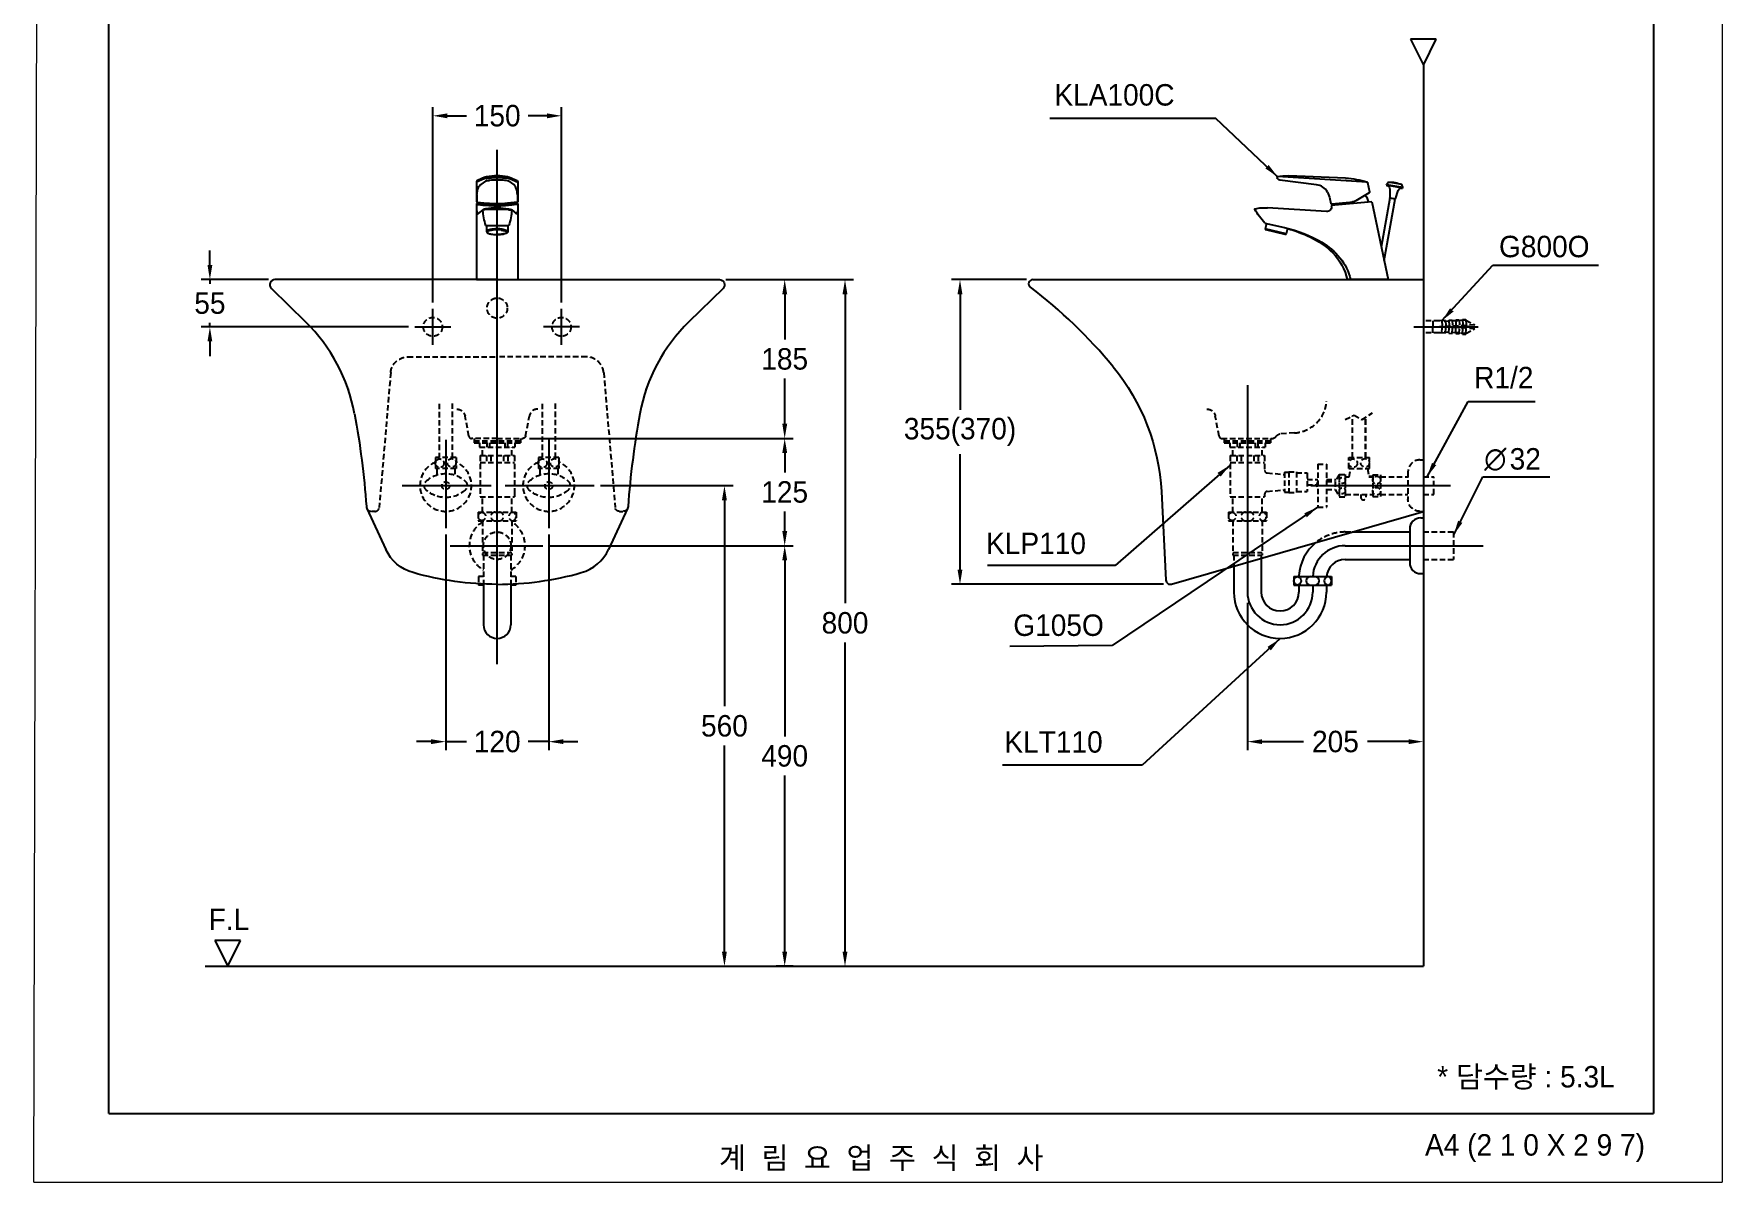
# Model space of a CAD drawing. Header units: millimetres. Extents: x -88 to 1880, y -80 to 2610.
# Drawn here: x -88 to 1880, y -80 to 1258 of the extents above; entities that cross this region are included whole.
import ezdxf
from ezdxf.enums import TextEntityAlignment as Align
from ezdxf.lldxf.tags import DXFTag

# ---------------------------------------------------------------- set-up
doc = ezdxf.new("R2010")
doc.units = ezdxf.units.MM
doc.linetypes.add('DASHED2', pattern=[9.525, 6.35, -3.175])
for name, color, linetype in [('TEXT', 7, 'Continuous'), ('내부선 및 부속', 4, 'Continuous'), ('도각라인', 255, 'Continuous'), ('외형선', 3, 'Continuous'), ('점선', 6, 'DASHED2'), ('중심선', 1, 'DASHED'), ('치수선', 7, 'Continuous')]:
    doc.layers.add(name, color=color, linetype=linetype)
doc.layers.add('인쇄틀', color=2, linetype='Continuous', lineweight=0, plot=False)
doc.styles.add('140911', font='HBATANG.TTF', dxfattribs={"height": 23})
doc.styles.add('____', font='')
doc.styles.add('타이틀', font='H2GTRM.TTF', dxfattribs={"height": 25})
doc.styles.get('____').set_extended_font_data('굴림')
tags = doc.linetypes.add('DASHDOT', pattern=[70, 31, -13, 13, -13]).pattern_tags.tags
tags[10:11] = [DXFTag(74, 4), DXFTag(75, 0), DXFTag(340, '0'), DXFTag(46, 0.0), DXFTag(50, 0.0), DXFTag(44, 0.0), DXFTag(45, 0.0)]
tags[8:9] = [DXFTag(74, 4), DXFTag(75, 0), DXFTag(340, '0'), DXFTag(46, 0.0), DXFTag(50, 0.0), DXFTag(44, 0.0), DXFTag(45, 0.0)]
tags[6:7] = [DXFTag(74, 4), DXFTag(75, 0), DXFTag(340, '0'), DXFTag(46, 0.0), DXFTag(50, 0.0), DXFTag(44, 0.0), DXFTag(45, 0.0)]
tags[4:5] = [DXFTag(74, 4), DXFTag(75, 0), DXFTag(340, '0'), DXFTag(46, 0.0), DXFTag(50, 0.0), DXFTag(44, 0.0), DXFTag(45, 0.0)]
tags = doc.linetypes.add('DASHED', pattern=[25.72, 12.86, -12.86]).pattern_tags.tags
tags[6:7] = [DXFTag(74, 4), DXFTag(75, 0), DXFTag(340, '0'), DXFTag(46, 0.0), DXFTag(50, 0.0), DXFTag(44, 0.0), DXFTag(45, 0.0)]
tags[4:5] = [DXFTag(74, 4), DXFTag(75, 0), DXFTag(340, '0'), DXFTag(46, 0.0), DXFTag(50, 0.0), DXFTag(44, 0.0), DXFTag(45, 0.0)]
doc.dimstyles.new('MSADIM', dxfattribs={"dimtxt": 33, "dimasz": 17, "dimexe": 10, "dimexo": 7.5, "dimgap": 10, "dimtad": 0, "dimtih": 1, "dimtoh": 1, "dimdec": 0, "dimzin": 1, "dimdsep": 46, "dimtxsty": '____', "dimcen": 11.25, "dimadec": 0, "dimazin": 0, "dimtfac": 1, "dimtdec": 0, "dimtix": 1, "dimtmove": 0, "dimatfit": 3, "dimfxl": 0, "dimtolj": 1, "dimtzin": 1, "dimarcsym": 0})

# ---------------------------------------------------------------- blocks, each defined once
blk = doc.blocks.new('*D4')
at = {"layer": '치수선', "color": 0, "linetype": 'Continuous', "lineweight": -2}
for p, q in [((377.5, 945.1), (377.5, 1172.5)), ((394.5, 1162.5), (416.6, 1162.5)), ((510.5, 1162.5), (488.4, 1162.5)), ((527.5, 945.1), (527.5, 1172.5))]:
    blk.add_line(p, q, dxfattribs=at)
at = {"layer": '치수선', "color": 0, "linetype": 'Continuous'}
for points in [[(394.5, 1165.3), (394.5, 1159.6), (377.5, 1162.5)], [(510.5, 1165.3), (510.5, 1159.6), (527.5, 1162.5)]]:
    blk.add_solid(points, dxfattribs=at)
at = {"layer": '치수선', "color": 0, "linetype": 'Continuous', "insert": (452.5, 1162.5), "char_height": 25, "attachment_point": 5, "style": '____'}
blk.add_mtext('\\A1;150', dxfattribs=at)
blk = doc.blocks.new('*D5')
at = {"layer": '치수선', "color": 0, "linetype": 'Continuous', "lineweight": -2}
for p, q in [((117.7, 988.6), (117.7, 1005.6)), ((186, 971.6), (107.7, 971.6)), ((117.7, 971.6), (117.7, 966.9)), ((349, 916.6), (107.7, 916.6)), ((117.7, 916.6), (117.7, 921.3)), ((117.7, 899.6), (117.7, 882.6))]:
    blk.add_line(p, q, dxfattribs=at)
at = {"layer": '치수선', "color": 0, "linetype": 'Continuous'}
for points in [[(114.9, 988.6), (120.5, 988.6), (117.7, 971.6)], [(114.9, 899.6), (120.5, 899.6), (117.7, 916.6)]]:
    blk.add_solid(points, dxfattribs=at)
at = {"layer": '치수선', "color": 0, "linetype": 'Continuous', "insert": (117.7, 944.1), "char_height": 25, "attachment_point": 5, "style": '____'}
blk.add_mtext('\\A1;55', dxfattribs=at)
blk = doc.blocks.new('*D6')
at = {"layer": '치수선', "color": 0, "linetype": 'Continuous', "lineweight": -2}
for p, q in [((719, 971.6), (797.5, 971.6)), ((787.5, 954.6), (787.5, 902)), ((787.5, 803.6), (787.5, 856.3)), ((490, 786.6), (797.5, 786.6))]:
    blk.add_line(p, q, dxfattribs=at)
at = {"layer": '치수선', "color": 0, "linetype": 'Continuous'}
for points in [[(784.7, 954.6), (790.4, 954.6), (787.5, 971.6)], [(784.7, 803.6), (790.4, 803.6), (787.5, 786.6)]]:
    blk.add_solid(points, dxfattribs=at)
at = {"layer": '치수선', "color": 0, "linetype": 'Continuous', "insert": (787.5, 879.1), "char_height": 25, "attachment_point": 5, "style": '____'}
blk.add_mtext('\\A1;185', dxfattribs=at)
blk = doc.blocks.new('*D7')
at = {"layer": '치수선', "color": 0, "linetype": 'Continuous', "lineweight": -2}
for p, q in [((490, 786.6), (797.5, 786.6)), ((787.5, 769.6), (787.5, 747)), ((787.5, 678.6), (787.5, 701.3)), ((513, 661.6), (797.5, 661.6))]:
    blk.add_line(p, q, dxfattribs=at)
at = {"layer": '치수선', "color": 0, "linetype": 'Continuous'}
for points in [[(784.7, 769.6), (790.4, 769.6), (787.5, 786.6)], [(784.7, 678.6), (790.4, 678.6), (787.5, 661.6)]]:
    blk.add_solid(points, dxfattribs=at)
at = {"layer": '치수선', "color": 0, "linetype": 'Continuous', "insert": (787.5, 724.1), "char_height": 25, "attachment_point": 5, "style": '____'}
blk.add_mtext('\\A1;125', dxfattribs=at)
blk = doc.blocks.new('*D8')
at = {"layer": '치수선', "color": 0, "linetype": 'Continuous', "lineweight": -2}
for p, q in [((513, 661.6), (797.5, 661.6)), ((787.5, 644.6), (787.5, 439.5)), ((787.5, 188.6), (787.5, 393.8)), ((797.5, 171.6), (777.5, 171.6))]:
    blk.add_line(p, q, dxfattribs=at)
at = {"layer": '치수선', "color": 0, "linetype": 'Continuous'}
for points in [[(784.7, 644.6), (790.4, 644.6), (787.5, 661.6)], [(784.7, 188.6), (790.4, 188.6), (787.5, 171.6)]]:
    blk.add_solid(points, dxfattribs=at)
at = {"layer": '치수선', "color": 0, "linetype": 'Continuous', "insert": (787.5, 416.6), "char_height": 25, "attachment_point": 5, "style": '____'}
blk.add_mtext('\\A1;490', dxfattribs=at)
blk = doc.blocks.new('*D9')
at = {"layer": '치수선', "color": 0, "linetype": 'Continuous', "lineweight": -2}
for p, q in [((572.8, 731.6), (727.3, 731.6)), ((717.3, 714.6), (717.3, 474.5)), ((717.3, 188.6), (717.3, 428.8)), ((698.2, 171.6), (727.3, 171.6))]:
    blk.add_line(p, q, dxfattribs=at)
at = {"layer": '치수선', "color": 0, "linetype": 'Continuous'}
for points in [[(714.4, 714.6), (720.1, 714.6), (717.3, 731.6)], [(714.4, 188.6), (720.1, 188.6), (717.3, 171.6)]]:
    blk.add_solid(points, dxfattribs=at)
at = {"layer": '치수선', "color": 0, "linetype": 'Continuous', "insert": (717.3, 451.6), "char_height": 25, "attachment_point": 5, "style": '____'}
blk.add_mtext('\\A1;560', dxfattribs=at)
blk = doc.blocks.new('*D10')
at = {"layer": '치수선', "color": 0, "linetype": 'Continuous', "lineweight": -2}
for p, q in [((719, 971.6), (867.8, 971.6)), ((857.8, 954.6), (857.8, 594.5)), ((857.8, 188.6), (857.8, 548.8)), ((829.6, 171.6), (867.8, 171.6))]:
    blk.add_line(p, q, dxfattribs=at)
at = {"layer": '치수선', "color": 0, "linetype": 'Continuous'}
for points in [[(854.9, 954.6), (860.6, 954.6), (857.8, 971.6)], [(854.9, 188.6), (860.6, 188.6), (857.8, 171.6)]]:
    blk.add_solid(points, dxfattribs=at)
at = {"layer": '치수선', "color": 0, "linetype": 'Continuous', "insert": (857.8, 571.6), "char_height": 25, "attachment_point": 5, "style": '____'}
blk.add_mtext('\\A1;800', dxfattribs=at)
blk = doc.blocks.new('*D11')
at = {"layer": '치수선', "color": 0, "linetype": 'Continuous', "lineweight": -2}
for p, q in [((392.5, 674.5), (392.5, 423.3)), ((512.5, 674.5), (512.5, 423.3)), ((375.5, 433.3), (358.5, 433.3)), ((392.5, 433.3), (416.6, 433.3)), ((512.5, 433.3), (488.4, 433.3)), ((529.5, 433.3), (546.5, 433.3))]:
    blk.add_line(p, q, dxfattribs=at)
at = {"layer": '치수선', "color": 0, "linetype": 'Continuous'}
for points in [[(375.5, 436.1), (375.5, 430.5), (392.5, 433.3)], [(529.5, 436.1), (529.5, 430.5), (512.5, 433.3)]]:
    blk.add_solid(points, dxfattribs=at)
at = {"layer": '치수선', "color": 0, "linetype": 'Continuous', "insert": (452.5, 433.3), "char_height": 25, "attachment_point": 5, "style": '____'}
blk.add_mtext('\\A1;120', dxfattribs=at)
blk = doc.blocks.new('*D12')
at = {"layer": '치수선', "color": 0, "linetype": 'Continuous', "lineweight": -2}
for p, q in [((1069.3, 971.6), (981.8, 971.6)), ((991.8, 954.6), (991.8, 819.9)), ((991.8, 633.7), (991.8, 768.4)), ((1228.9, 616.7), (981.8, 616.7))]:
    blk.add_line(p, q, dxfattribs=at)
at = {"layer": '치수선', "color": 0, "linetype": 'Continuous'}
for points in [[(988.9, 954.6), (994.6, 954.6), (991.8, 971.6)], [(988.9, 633.7), (994.6, 633.7), (991.8, 616.7)]]:
    blk.add_solid(points, dxfattribs=at)
at = {"layer": '치수선', "color": 0, "linetype": 'Continuous', "insert": (991.8, 794.2), "char_height": 25, "attachment_point": 5, "style": '____'}
blk.add_mtext('\\A1;355(370)', dxfattribs=at)
blk = doc.blocks.new('*D13')
at = {"layer": '치수선', "color": 0, "linetype": 'Continuous', "lineweight": -2}
for p, q in [((1326.8, 595.1), (1326.8, 423.3)), ((1531.8, 456.6), (1531.8, 423.3)), ((1343.8, 433.3), (1392, 433.3)), ((1514.8, 433.3), (1466.6, 433.3))]:
    blk.add_line(p, q, dxfattribs=at)
at = {"layer": '치수선', "color": 0, "linetype": 'Continuous'}
for points in [[(1343.8, 436.1), (1343.8, 430.5), (1326.8, 433.3)], [(1514.8, 436.1), (1514.8, 430.5), (1531.8, 433.3)]]:
    blk.add_solid(points, dxfattribs=at)
at = {"layer": '치수선', "color": 0, "linetype": 'Continuous', "insert": (1429.3, 433.3), "char_height": 25, "attachment_point": 5, "style": '____'}
blk.add_mtext('\\A1;205', dxfattribs=at)

msp = doc.modelspace()

# ---------------------------------------------------------------- linework, layer by layer
at = {"layer": '내부선 및 부속', "linetype": 'Continuous'}
for p, q in [((437.5, 1089.1), (428.5, 1085.2)), ((428.5, 1085.7), (428.5, 1062.7)), ((438.1, 1090.8), (429.4, 1087)), ((439, 1086.3), (433.6, 1082.6)), ((440, 1091.3), (438.9, 1091)), ((465, 1091.3), (466.1, 1091)), ((466, 1086.3), (471.4, 1082.6)), ((466.9, 1090.8), (475.6, 1087)), ((467.5, 1089.1), (476.5, 1085.2)), ((476.5, 1086.2), (476.5, 1086.2)), ((476.5, 1085.7), (476.5, 1062.7)), ((1361.2, 1091.1), (1361.4, 1090.1)), ((1361.2, 1091), (1361.4, 1090.1)), ((1466.2, 1085.2), (1361.7, 1091.6)), ((1407.3, 1082.1), (1364.3, 1087.5)), ((1441.1, 1089.9), (1374.9, 1092.7)), ((1466.7, 1084.8), (1469, 1073.8)), ((1488.8, 1081.5), (1489, 1082.5)), ((1491.1, 1085), (1489, 1082.5)), ((1489, 1082.5), (1507.7, 1079.2)), ((1506.5, 1082.3), (1491.1, 1085)), ((1507.7, 1079.2), (1506.5, 1082.3)), ((428.9, 1070.3), (428.7, 1063)), ((476.1, 1070.3), (476.3, 1063)), ((1422.8, 1065.6), (1423.9, 1060.4)), ((1468.6, 1072.7), (1453, 1063.6)), ((1492.8, 1066.6), (1482.7, 1009.6)), ((1486, 993.9), (1498.7, 1065.5)), ((1507.5, 1078.2), (1488.8, 1081.5)), ((1492.5, 1077.1), (1492.5, 1067)), ((1492.5, 1067), (1499.1, 1065.9)), ((1498.7, 1065.5), (1492.8, 1066.6)), ((1499.1, 1065.9), (1502.5, 1075.3)), ((1507.7, 1079.2), (1507.5, 1078.2)), ((428.5, 1060), (428.5, 971.6)), ((428.5, 1052.2), (429.1, 1049.9)), ((435.6, 1052.9), (430.4, 1048.5)), ((432.6, 1060.5), (432.5, 1060.1)), ((435.6, 1052.9), (435.6, 1052.9)), ((469.4, 1052.9), (474.6, 1048.5)), ((472.4, 1060.5), (472.5, 1060.1)), ((476.5, 1052.2), (475.9, 1049.9)), ((476.5, 1060), (476.5, 971.6)), ((1418.8, 1050.9), (1350.2, 1055.1)), ((1471.5, 1062.1), (1424.4, 1057.9)), ((1445.9, 1061.4), (1424.9, 1059.6)), ((1428.2, 1059.9), (1428, 1058.3)), ((1471.5, 1062.1), (1490.8, 971.6)), ((439, 1034.8), (466, 1034.8)), ((440, 1034.8), (440, 1027.7)), ((465, 1034.8), (465, 1027.7)), ((1347.1, 1037.5), (1370.1, 1032.3)), ((1349, 1037.1), (1347.5, 1030.7)), ((1371.8, 1024.9), (1347.5, 1030.7)), ((1370.6, 1024.1), (1348.3, 1029.5)), ((1373.3, 1031.2), (1371.8, 1024.9)), ((428.5, 971.6), (476.5, 971.6)), ((428.5, 971.6), (476.5, 971.6)), ((1490.8, 971.6), (1442.8, 971.6)), ((1528.8, 694.1), (1531.8, 694.1)), ((1448.7, 677.6), (1515.8, 677.6)), ((1515.8, 681.1), (1515.8, 642.1)), ((1310.8, 637.8), (1310.8, 607.6)), ((1342.8, 647.1), (1342.8, 607.6)), ((1440.7, 645.6), (1515.8, 645.6)), ((430.7, 617.3), (430.7, 615.6)), ((436.5, 615.6), (430.7, 615.6)), ((436.5, 617), (436.5, 569.6)), ((468.5, 617), (468.5, 569.6)), ((474.2, 615.6), (468.5, 615.6)), ((474.2, 617.3), (474.2, 615.6)), ((1380.8, 625.6), (1424.8, 625.6)), ((1380.8, 625.6), (1380.8, 615.6)), ((1380.8, 615.6), (1424.8, 615.6)), ((1386.8, 625.6), (1386.8, 626.8)), ((1386.8, 615.6), (1386.8, 607.6)), ((1418.8, 615.6), (1418.8, 607.6)), ((1424.8, 625.6), (1424.8, 615.6)), ((1528.8, 629.1), (1531.8, 629.1))]:
    msp.add_line(p, q, dxfattribs=at)
at = {"layer": '내부선 및 부속', "linetype": 'Continuous', "flags": 128}
for points in [[(430.7, 1079, -0.148054), (433.6, 1082.6)], [(439, 1086.3, -0.068814), (439.3, 1086.5)], [(439.2, 1089.6, -0.019852), (443.5, 1089.9)], [(440.3, 1086.7, -0.026271), (443.4, 1087.1)], [(458.7, 1091.6, -0.016795), (465.4, 1091.2)], [(464.7, 1086.7, -0.036531), (465.7, 1086.5)], [(465.4, 1091.2, -0.078329), (466.9, 1090.8)], [(465.8, 1089.6, -0.072082), (467.5, 1089.1)], [(475.6, 1087, -0.2995), (476.5, 1085.7)], [(1364.3, 1087.5, -0.169046), (1361.4, 1090.1)], [(1361.5, 1091.6, -0.060898), (1374.9, 1092.7)], [(1441.1, 1089.9, -0.071682), (1466.4, 1085.2)], [(1466.2, 1085.2, -0.337043), (1466.7, 1084.8)], [(1491.1, 1085, -0.142794), (1506.5, 1082.3)], [(428.9, 1070.3, -0.089073), (430.7, 1079)], [(476.5, 1062.7, -0.312768), (475.5, 1061.3)], [(476.5, 1063, -0.33485), (475.8, 1062)], [(1419.9, 1073.6, -0.070886), (1422.8, 1065.6)], [(1453, 1063.6, -0.111261), (1445.9, 1061.4)], [(1464.1, 1070.1, -0.082698), (1467.9, 1061.8)], [(1469, 1073.8, -0.323464), (1468.6, 1072.7)], [(1488.8, 1081.5, -0.361169), (1492.5, 1077.1)], [(1492.8, 1066.6, -0.337834), (1492.5, 1067)], [(1499.1, 1065.9, -0.337834), (1498.6, 1065.6)], [(1502.5, 1075.3, -0.361169), (1507.5, 1078.2)], [(432.7, 1059.8, -0.315383), (432.5, 1060.1)], [(456.6, 1055.1, -0.046773), (468.6, 1053.4)], [(472.4, 1061.3, -0.016667), (464.5, 1060.7)], [(470.8, 1060.4, -0.013052), (464.5, 1059.9)], [(464.5, 1053.8, -0.028461), (468.5, 1053.4)], [(469.9, 1059.2, -0.019226), (465, 1058.7)], [(465.5, 1053.1, -0.021614), (468.8, 1052.8)], [(470.2, 1058.6, -0.009297), (465.6, 1058.3)], [(469.4, 1052.6, -0.078674), (466, 1034.8)], [(468.5, 1053.4, -0.135172), (469.4, 1052.9)], [(468.8, 1052.8, -0.06795), (469.4, 1052.6)], [(469.2, 1053.1, -0.261582), (469.4, 1052.6)], [(471.7, 1059.5, -0.033057), (469.9, 1059.2)], [(473.9, 1059.1, -0.016749), (470.2, 1058.6)], [(473.5, 1060.7, -0.01735), (470.8, 1060.4)], [(472.3, 1059.8, -0.063261), (471.7, 1059.5)], [(475.8, 1062, -0.040906), (472.4, 1061.3)], [(475.5, 1061.3, -0.047171), (473.5, 1060.7)], [(475.9, 1059.6, -0.038487), (473.9, 1059.1)], [(474.3, 1060.9, -0.052464), (476.1, 1060.4)], [(475.3, 1048.6, -0.463813), (474.6, 1048.5)], [(475.9, 1049.9, -0.071879), (475.3, 1048.6)], [(476.4, 1059.9, -0.104527), (475.9, 1059.6)], [(476.1, 1060.4, -0.110263), (476.4, 1060.1)], [(476.4, 1060.1, -0.425112), (476.4, 1059.9)], [(1335.4, 1053.5, -0.495636), (1335.7, 1054.2)], [(1347.1, 1037.5, -0.069061), (1335.4, 1053.5)], [(1335.7, 1054.2, -0.046958), (1343.1, 1055.2)], [(1343.1, 1055.2, -0.025335), (1350.2, 1055.1)], [(1424.4, 1057.9, -0.51857), (1418.8, 1050.9)], [(1424.9, 1059.6, -0.378336), (1423.9, 1060.4)], [(456.6, 1024.3, -0.019341), (452.5, 1024.1)], [(461.3, 1025, -0.04124), (456.6, 1024.3)], [(457.3, 1029.2, -0.046246), (461.9, 1028.4)], [(458.3, 1030.4, -0.049756), (463, 1029.4)], [(463, 1025.7, -0.068377), (459.9, 1024.8)], [(462.9, 1025.5, -0.03411), (461.3, 1025)], [(461.9, 1028.4, -0.109407), (463.7, 1027.3)], [(464.2, 1026.3, -0.063858), (462.9, 1025.5)], [(463, 1029.4, -0.094383), (464.6, 1028.5)], [(463.8, 1026.3, -0.105383), (463, 1025.7)], [(463.7, 1027.3, -0.413018), (463.8, 1026.3)], [(465, 1027.5, -0.188205), (464.2, 1026.3)], [(464.6, 1028.5, -0.276305), (465, 1027.5)], [(1370.1, 1032.3, -0.07809), (1413.3, 1015.1)], [(1371.8, 1024.9, -0.414214), (1370.6, 1024.1)], [(1373.3, 1031.2, -0.040931), (1400.1, 1021.1)], [(1400.1, 1021.1, -0.084528), (1426.2, 1002.7)], [(1413.3, 1015.1, -0.085415), (1434.5, 997.1)], [(1426.2, 1002.7, -0.150085), (1442.8, 971.6)], [(1434.5, 997.1, -0.123442), (1446.8, 971.6)], [(1385, 615.7, -0.859727), (1385, 625.6)], [(1385, 625.6, -0.859727), (1385, 615.7)]]:
    msp.add_lwpolyline(points, format="xyb", dxfattribs=at)
at = {"layer": '내부선 및 부속', "linetype": 'Continuous'}
for centre, radius, start, end in [((430, 1085.7), 1.5, 113.3083, 180), ((439.9, 1083.6), 6, 96.7897, 113.2812), ((440.1, 1086.2), 5, 95.3932, 113.3083), ((441.6, 1079.8), 7, 100.1745, 108.543), ((449, 991.6), 100, 91.5446, 95.3932), ((452.5, 1037.7), 55, 76.8183, 103.1809), ((452.5, 962.5), 125, 85.8449, 94.1551), ((452.5, 860.1), 230, 87.7594, 92.2406), ((452.5, 861.6), 230, 88.4554, 91.5446), ((459.3, 1034.9), 55, 83.2103, 87.7594), ((459.4, 1057.2), 30, 79.8255, 85.8449), ((465.2, 1085.1), 1.5, 55.7109, 71.457), ((466.9, 1076), 8, 21.9073, 55.5941), ((1361.6, 1091.1), 0.5, 86.4858, 191.9893), ((429.5, 1063), 1, 180, 254.0525), ((430, 1062.7), 1.5, 180, 249.4721), ((451.1, 1069.7), 25, 1.547, 21.9073), ((1405.3, 1065.8), 16.5, 28.2146, 82.9494), ((428.7, 1060), 0.2, 136.2221, 228.3459), ((429.3, 1059.5), 1, 111.0535, 136.2221), ((429.6, 1061), 1.5, 228.3459, 252.2151), ((432.1, 1052), 9, 99.1281, 111.0535), ((433.2, 1072.4), 13.5, 252.2151, 261.0313), ((433.9, 1051.2), 5, 194.7819, 211.2271), ((435, 1082.2), 21, 254.0525, 263.4222), ((433.3, 1071.6), 11, 249.4721, 260.2749), ((430.1, 1048.9), 0.5, 211.2271, 310.757), ((439.7, 1113.4), 55, 261.0313, 264.8696), ((438.2, 1100.2), 40, 260.2749, 264.2507), ((446.2, 1179.7), 119.2, 263.4222, 267.2417), ((434, 1062), 2.6, 239.9712, 254.4503), ((437, 1073), 14, 254.4503, 262.0238), ((446.2, 1179.7), 120, 264.2507, 267.2417), ((446, 1183.1), 125, 264.8696, 267.0002), ((444.1, 1123.5), 65, 262.0238, 266.4296), ((436.9, 1051.4), 2, 99.9642, 130.7567), ((436.1, 1052.7), 0.5, 123.3079, 181.9444), ((436.6, 1050.4), 2.5, 97.9387, 113.4878), ((493.5, 1054.6), 58, 181.9444, 199.938), ((441.5, 1015.2), 38, 92.986, 97.9387), ((452, 990.2), 65, 93.1311, 103.8428), ((442.6, 1018.9), 35, 93.4431, 99.9642), ((452.5, 1307.9), 250, 267.0002, 272.9998), ((452.5, 803.5), 250, 87.014, 92.986), ((452.5, 1258.3), 200, 266.4296, 273.5704), ((452.5, 1309.6), 249.2, 267.2417, 272.7583), ((452.5, 1309.6), 250, 267.2417, 272.7583), ((452.5, 854.2), 200, 86.5569, 93.4431), ((452.5, 980.3), 75, 86.8689, 93.1311), ((472.2, 1060), 0.3, 300.0288, 10.0464), ((441, 1027.7), 1, 129.2743, 191.0574), ((442, 1027.9), 2, 191.0574, 233.692), ((443.5, 1024.6), 5, 107.7072, 129.2743), ((444.3, 1031.1), 6, 233.692, 248.3072), ((441.7, 1026.8), 0.7, 131.0987, 220.8647), ((444.5, 1023.6), 5, 106.1239, 131.0987), ((443.1, 1028), 2.5, 220.8647, 244.9279), ((449.3, 1006.5), 24, 96.3133, 107.7072), ((447.1, 1036.6), 12, 244.9279, 260.5745), ((446.6, 1036.7), 12, 248.3072, 256.1217), ((450.1, 1004.4), 25, 95.5326, 106.1239), ((450.6, 1053.2), 29, 256.1217, 265.5679), ((452.5, 1069.1), 45, 260.5745, 279.4255), ((452.5, 977.7), 53, 83.6867, 96.3133), ((452.5, 979.5), 50, 84.4674, 95.5326), ((452.5, 1077.1), 53, 265.5679, 270), ((1348.5, 1030.4), 1, 166.6114, 256.6114), ((1528.8, 681.1), 13, 90, 180), ((1440.7, 623.6), 54, 129.2371, 176.6714), ((1440.7, 623.6), 22, 90, 174.7841), ((1528.8, 642.1), 13, 180.0012, 270), ((1400.3, 620.6), 5, 90, 270), ((1405.3, 620.6), 5, 270, 90), ((1421.3, 620.6), 5, 98.6269, 261.3731), ((1419.8, 620.6), 5, 278.6269, 81.3731), ((1364.8, 607.6), 54, 180, 0), ((1364.8, 607.6), 22, 180, 0), ((452.5, 569.6), 16, 180, 0)]:
    msp.add_arc(centre, radius, start, end, dxfattribs=at)
msp.add_open_spline([(466, 1086.3), (466, 1086.3), (466, 1086.4)], degree=2, dxfattribs=at)
msp.add_point((452.5, 971.6), dxfattribs=at)
at = {"layer": '도각라인', "color": 7}
for p, q in [((0, 0), (0, 2530)), ((1800, 2530), (1800, 0)), ((0, 0), (1800, 0))]:
    msp.add_line(p, q, dxfattribs=at)
at = {"layer": '외형선', "linetype": 'Continuous'}
for p, q in [((1546.8, 1251.6), (1516.8, 1251.6)), ((1516.8, 1251.6), (1531.8, 1221.6)), ((1531.8, 1221.6), (1546.8, 1251.6)), ((1531.8, 1221.6), (1531.8, 171.6)), ((452.5, 971.6), (193.5, 971.6)), ((452.5, 971.6), (711.5, 971.6)), ((1076.8, 971.6), (1531.8, 971.6)), ((189.3, 961.4), (229.2, 922.4)), ((715.7, 961.4), (675.8, 922.4)), ((1531.8, 923.6), (1531.8, 909.6)), ((1226.4, 724.6), (1231.8, 621.4)), ((300.6, 705.1), (322.7, 657.3)), ((604.4, 705.1), (582.3, 657.3)), ((1238.2, 616.8), (1531.8, 701.6)), ((1531.8, 694.1), (1531.8, 629.1)), ((153.5, 201.6), (123.5, 201.6)), ((123.5, 201.6), (138.5, 171.6)), ((138.5, 171.6), (153.5, 201.6)), ((112.3, 171.6), (1531.8, 171.6))]:
    msp.add_line(p, q, dxfattribs=at)
at = {"layer": '외형선', "linetype": 'Continuous', "flags": 128}
for points in [[(711.5, 971.6, -0.672632), (715.7, 961.4)], [(1170.2, 870.1, -0.160006), (1226.4, 724.6)], [(286.3, 815.3, -0.027251), (300, 707.2)], [(605, 707.2, -0.090872), (604.4, 705.1)], [(354.5, 630.2, -0.218524), (322.7, 657.3)], [(452.5, 616.6, -0.069045), (354.5, 630.2)]]:
    msp.add_lwpolyline(points, format="xyb", dxfattribs=at)
at = {"layer": '외형선', "linetype": 'Continuous'}
for centre, radius, start, end in [((193.5, 965.6), 6, 90, 225.7053), ((1076.8, 966.6), 5, 89.9995, 233.0275), ((737, 515.3), 560, 39.3239, 53.0275), ((89.5, 779.3), 200, 10.3692, 45.7048), ((815.5, 779.3), 200, 134.2952, 169.6308), ((1602.4, 635.3), 1000, 169.6308, 175.8747), ((306, 707.6), 6, 184.1253, 204.8945), ((536.9, 678.4), 50, 285.7988, 335.1058), ((452.5, 976.6), 360, 270, 285.7988), ((1236.8, 621.6), 5, 182.9615, 286.1089)]:
    msp.add_arc(centre, radius, start, end, dxfattribs=at)
for p in [(1531.8, 971.6), (278.8, 844.1), (626.2, 844.1)]:
    msp.add_point(p, dxfattribs=at)
at = {"layer": '인쇄틀'}
for p, q in [((-87.5, -80), (-80.5, 2610)), ((1880, 2610), (1880, -80)), ((-87.5, -80), (1880, -80))]:
    msp.add_line(p, q, dxfattribs=at)
at = {"layer": '점선'}
for p, q in [((1569.4, 924.6), (1573.4, 924.9)), ((1573.4, 924.9), (1573.7, 917.9)), ((1577.4, 925.1), (1581.4, 925.3)), ((1577.4, 925.1), (1577.7, 918.1)), ((1581.4, 925.3), (1581.7, 918.3)), ((1550.4, 923.6), (1531.8, 923.6)), ((1550.4, 909.6), (1531.8, 909.6)), ((1542.8, 923.6), (1542.8, 916.6)), ((1542.8, 909.6), (1542.8, 916.6)), ((1557.4, 924), (1550.4, 923.6)), ((1557.4, 909.3), (1550.4, 909.6)), ((1591.7, 918.8), (1550.6, 916.6)), ((1591.7, 914.5), (1550.6, 916.6)), ((1553.4, 923.8), (1553.8, 916.8)), ((1553.4, 909.5), (1553.8, 916.5)), ((1581.4, 924.3), (1553.5, 922.8)), ((1581.4, 909), (1553.5, 910.5)), ((1557.4, 924), (1557.8, 917)), ((1557.4, 909.3), (1557.8, 916.3)), ((1561.4, 924.2), (1565.4, 924.4)), ((1561.4, 924.2), (1561.8, 917.2)), ((1561.4, 909.1), (1561.8, 916.1)), ((1561.4, 909.1), (1565.4, 908.9)), ((1565.4, 924.4), (1565.8, 917.4)), ((1565.4, 908.9), (1565.8, 915.9)), ((1569.4, 924.6), (1569.7, 917.7)), ((1569.4, 908.7), (1569.7, 915.6)), ((1569.4, 908.7), (1573.4, 908.4)), ((1573.4, 908.4), (1573.7, 915.4)), ((1577.4, 908.2), (1577.7, 915.2)), ((1577.4, 908.2), (1581.4, 908)), ((1584.8, 916.6), (1579.7, 918.2)), ((1584.8, 916.6), (1579.7, 915.1)), ((1581.4, 924.3), (1591.7, 918.8)), ((1581.4, 908), (1581.7, 915)), ((1581.4, 909), (1591.7, 914.5)), ((348.4, 881.6), (452.5, 881.6)), ((556.6, 881.6), (452.5, 881.6)), ((328.4, 863.4), (315, 706.2)), ((576.6, 863.4), (590, 706.2)), ((385, 827), (385, 764.4)), ((400, 827.3), (400, 764.4)), ((505, 827), (505, 764.4)), ((520, 827.3), (520, 764.4)), ((419.5, 789.1), (415, 812.7)), ((485.5, 789.1), (490, 812.7)), ((1293.8, 789.1), (1289.3, 812.7)), ((1440.6, 808.7), (1451.2, 813.8)), ((1449.3, 764.4), (1449.3, 812.9)), ((1451.2, 813.8), (1460.3, 808.5)), ((1460.3, 808.5), (1472.5, 816.3)), ((1464.3, 764.4), (1464.3, 811)), ((1464.8, 764.4), (1464.8, 811.3)), ((1381.6, 793), (1365.7, 792)), ((452.5, 786.6), (422.5, 786.6)), ((425.5, 786.6), (425.5, 781.6)), ((425.5, 783.6), (479.5, 783.6)), ((425.5, 781.6), (479.5, 781.6)), ((432, 781.6), (432, 776.6)), ((432, 776.6), (473, 776.6)), ((435.5, 766.6), (435.5, 776.6)), ((440.5, 781.6), (440.5, 776.6)), ((443.5, 781.6), (443.5, 776.6)), ((452.5, 786.6), (482.5, 786.6)), ((461.5, 781.6), (461.5, 776.6)), ((464.5, 781.6), (464.5, 776.6)), ((469.5, 766.6), (469.5, 776.6)), ((473, 781.6), (473, 776.6)), ((479.5, 786.6), (479.5, 781.6)), ((1296.8, 786.6), (1356.8, 786.6)), ((1299.8, 786.6), (1299.8, 781.6)), ((1299.8, 783.6), (1353.8, 783.6)), ((1299.8, 781.6), (1353.8, 781.6)), ((1306.3, 781.6), (1306.3, 776.6)), ((1306.3, 776.6), (1347.3, 776.6)), ((1309.8, 766.6), (1309.8, 776.6)), ((1314.8, 781.6), (1314.8, 776.6)), ((1317.8, 781.6), (1317.8, 776.6)), ((1335.8, 781.6), (1335.8, 776.6)), ((1338.8, 781.6), (1338.8, 776.6)), ((1343.8, 766.6), (1343.8, 776.6)), ((1347.3, 781.6), (1347.3, 776.6)), ((1353.8, 786.6), (1353.8, 781.6)), ((380.5, 764.4), (380.5, 751.4)), ((404.5, 764.4), (380.5, 764.4)), ((404.5, 751.4), (380.5, 751.4)), ((382, 751.4), (382, 744)), ((403, 751.4), (403, 744)), ((404.5, 764.4), (404.5, 751.4)), ((432.5, 766.6), (432.5, 718.6)), ((432.5, 766.6), (472.5, 766.6)), ((432.5, 758.6), (472.5, 758.6)), ((440, 766.6), (440, 758.6)), ((445, 766.6), (445, 758.6)), ((460, 766.6), (460, 758.6)), ((465, 766.6), (465, 758.6)), ((472.5, 766.6), (472.5, 721.9)), ((500.5, 764.4), (500.5, 751.4)), ((524.5, 764.4), (500.5, 764.4)), ((524.5, 751.4), (500.5, 751.4)), ((502, 751.4), (502, 744)), ((523, 751.4), (523, 744)), ((524.5, 764.4), (524.5, 751.4)), ((1306.8, 766.6), (1306.8, 718.6)), ((1306.8, 766.6), (1346.8, 766.6)), ((1306.8, 758.6), (1346.8, 758.6)), ((1314.3, 766.6), (1314.3, 758.6)), ((1319.3, 766.6), (1319.3, 758.6)), ((1334.3, 766.6), (1334.3, 758.6)), ((1339.3, 766.6), (1339.3, 758.6)), ((1346.8, 766.6), (1346.8, 749.4)), ((1408.8, 756.6), (1408.8, 706.6)), ((1408.8, 756.6), (1418.8, 756.6)), ((1418.8, 756.6), (1418.8, 706.6)), ((1444.8, 764.4), (1468.8, 764.4)), ((1444.8, 751.4), (1444.8, 764.4)), ((1444.8, 751.4), (1468.8, 751.4)), ((1445.3, 741.9), (1446.8, 751.4)), ((1466.8, 751.4), (1468.3, 741.9)), ((1468.8, 751.4), (1468.8, 764.4)), ((1527.8, 761.6), (1531.8, 761.6)), ((1349.5, 746.4), (1369.8, 744.6)), ((1369.8, 747.1), (1369.8, 724.1)), ((1369.8, 747.1), (1374.8, 747.1)), ((1374.8, 747.6), (1374.8, 723.6)), ((1374.8, 747.6), (1383.8, 747.6)), ((1383.8, 747.6), (1383.8, 723.6)), ((1383.8, 746.4), (1396.3, 746.4)), ((1396.3, 746.4), (1396.3, 724.9)), ((1396.3, 738.6), (1408.8, 738.6)), ((1396.3, 732.6), (1407.4, 732.6)), ((1418.8, 738.6), (1430.1, 738.6)), ((1418.8, 736.4), (1428.8, 736.4)), ((1433.8, 744.6), (1428.8, 736.4)), ((1428.8, 736.4), (1428.8, 726.9)), ((1433.8, 744.6), (1440.8, 744.6)), ((1433.8, 744.6), (1433.8, 718.6)), ((1440.8, 744.6), (1440.8, 718.6)), ((1440.8, 741.9), (1445.3, 741.9)), ((1472.3, 742.1), (1468.2, 742.1)), ((1468.3, 741.9), (1472.8, 741.9)), ((1472.3, 741.9), (1472.3, 742.1)), ((1472.8, 744.1), (1472.8, 719.1)), ((1472.8, 744.1), (1481.8, 744.1)), ((1481.8, 744.1), (1481.8, 719.1)), ((1481.8, 741.9), (1513.8, 741.9)), ((1513.8, 747.6), (1513.8, 715.6)), ((1531.8, 741.9), (1543.8, 741.9)), ((1543.8, 721.4), (1543.8, 741.9)), ((432.5, 718.6), (472.5, 718.6)), ((435.5, 700.6), (435.5, 718.6)), ((469.5, 700.6), (469.5, 718.6)), ((472.5, 721.9), (472.5, 718.6)), ((1306.8, 718.6), (1346.8, 718.6)), ((1309.8, 700.6), (1309.8, 718.6)), ((1343.8, 700.6), (1343.8, 718.6)), ((1346.8, 721.9), (1346.8, 718.6)), ((1349.5, 724.9), (1369.8, 726.6)), ((1369.8, 724.1), (1374.8, 724.1)), ((1374.8, 723.6), (1383.8, 723.6)), ((1383.8, 724.9), (1396.3, 724.9)), ((1418.8, 726.9), (1428.8, 726.9)), ((1428.8, 726.9), (1433.8, 718.6)), ((1433.8, 718.6), (1440.8, 718.6)), ((1440.8, 721.4), (1472.8, 721.4)), ((1458.8, 721.4), (1458.8, 718)), ((1464.8, 721.4), (1464.8, 718)), ((1472.8, 719.1), (1481.8, 719.1)), ((1481.8, 721.4), (1513.8, 721.4)), ((1531.8, 721.4), (1543.8, 721.4)), ((310, 701.6), (306, 701.6)), ((430.5, 700.6), (474.5, 700.6)), ((430.5, 700.6), (430.5, 690.6)), ((430.5, 690.6), (474.5, 690.6)), ((435.5, 690.6), (435.5, 650.6)), ((469.5, 690.6), (469.5, 650.6)), ((474.5, 700.6), (474.5, 690.6)), ((595, 701.6), (599, 701.6)), ((1304.8, 700.6), (1348.8, 700.6)), ((1304.8, 700.6), (1304.8, 690.6)), ((1304.8, 690.6), (1348.8, 690.6)), ((1309.8, 690.6), (1309.8, 650.6)), ((1343.8, 690.6), (1343.8, 650.6)), ((1348.8, 700.6), (1348.8, 690.6)), ((1408.8, 706.6), (1418.8, 706.6)), ((1527.8, 701.6), (1531.8, 701.6)), ((1440.7, 677.6), (1448.7, 677.6)), ((1531.8, 677.6), (1566.8, 677.6)), ((1566.8, 677.6), (1566.8, 645.6)), ((435.5, 653.6), (469.5, 653.6)), ((435.5, 650.6), (469.5, 650.6)), ((436.5, 650.6), (436.5, 617)), ((468.5, 650.6), (468.5, 617)), ((1309.8, 653.6), (1343.8, 653.6)), ((1309.8, 650.6), (1343.8, 650.6)), ((1310.8, 650.6), (1310.8, 637.8)), ((1342.8, 650.6), (1342.8, 647.1)), ((1531.8, 645.6), (1566.8, 645.6)), ((436.5, 625.6), (430.7, 625.6)), ((430.7, 625.6), (430.7, 617.3)), ((474.2, 625.6), (468.5, 625.6)), ((474.2, 625.6), (474.2, 617.3))]:
    msp.add_line(p, q, dxfattribs=at)
at = {"layer": '점선', "flags": 128}
for points in [[(328.4, 863.4, -0.389416), (348.4, 881.6)], [(405.3, 820.8, -0.356963), (415, 812.7)], [(1279.6, 820.8, -0.356963), (1289.3, 812.7)], [(485.5, 789.1, -0.3599), (482.5, 786.6)], [(1359.4, 788.1, -0.264268), (1356.8, 786.6)], [(1359.4, 788.1, -0.247193), (1365.7, 792)], [(369.8, 726.5, -0.44), (369.8, 736.8)], [(369.8, 736.8, -0.388889), (415.2, 736.8)], [(415.2, 736.8, -0.44), (415.2, 726.5)], [(489.8, 726.5, -0.44), (489.8, 736.8)], [(489.8, 736.8, -0.388889), (535.2, 736.8)], [(535.2, 736.8, -0.44), (535.2, 726.5)], [(415.2, 726.5, -0.388889), (369.8, 726.5)], [(535.2, 726.5, -0.388889), (489.8, 726.5)], [(1527.8, 701.6, -0.414214), (1513.8, 715.6)], [(434.7, 690.7, -0.859727), (434.7, 700.6)], [(434.7, 700.6, -0.859727), (434.7, 690.7)], [(595, 701.6, -0.389421), (590, 706.2)], [(604.4, 705.1, -0.291973), (599, 701.6)], [(1309, 690.7, -0.859727), (1309, 700.6)], [(1309, 700.6, -0.859727), (1309, 690.7)]]:
    msp.add_lwpolyline(points, format="xyb", dxfattribs=at)
at = {"layer": '점선'}
for centre, radius in [((452.5, 938.4), 11.8), ((377.5, 916.6), 11), ((527.5, 916.6), 11), ((385.5, 757.8), 5), ((399.5, 758.1), 5), ((505.5, 757.8), 5), ((519.5, 758.1), 5), ((1449.8, 757.8), 5), ((1463.8, 758.1), 5), ((392.5, 731.6), 4.5), ((512.5, 731.6), 4.5), ((1437.3, 737.6), 3.5), ((1437.3, 725.6), 3.5), ((1477.3, 738.1), 4.5), ((1477.3, 725.1), 4.5), ((452.5, 661.6), 16)]:
    msp.add_circle(centre, radius, dxfattribs=at)
for centre, radius, start, end in [((556.6, 861.6), 20, 4.8931, 90), ((1379.1, 832.9), 40, 273.6734, 355.8672), ((499.8, 810.8), 10, 90.5972, 169.1759), ((422.5, 789.6), 3, 190.8241, 269.9992), ((1296.8, 789.6), 3, 190.8241, 270), ((392.5, 731.6), 30, 113.5781, 66.4217), ((512.5, 731.6), 30, 113.5781, 66.4217), ((1349.8, 749.4), 3, 180, 265.0303), ((1527.8, 747.6), 14, 90, 180), ((1415.2, 731.6), 7.84, 144.9654, 215.0346), ((1349.8, 721.9), 3, 94.9697, 180), ((1461.8, 718), 3, 180, 0), ((306, 707.6), 6, 204.8945, 270), ((310, 706.6), 5, 270, 355.1079), ((452.5, 661.6), 32.5, 121.5389, 240.5076), ((450, 695.6), 5, 90, 270), ((455, 695.6), 5, 270, 90), ((471, 695.6), 5, 98.6269, 261.3731), ((452.5, 661.6), 32.5, 299.4924, 58.4611), ((469.5, 695.6), 5, 278.6269, 81.3731), ((1324.3, 695.6), 5, 90, 270), ((1329.3, 695.6), 5, 270, 90), ((1345.3, 695.6), 5, 98.6269, 261.3731), ((1343.8, 695.6), 5, 278.6269, 81.3731), ((1440.7, 623.6), 54, 90, 129.2371)]:
    msp.add_arc(centre, radius, start, end, dxfattribs=at)
at = {"layer": '중심선', "linetype": 'DASHDOT'}
for p, q in [((452.5, 523.6), (452.5, 1122.7)), ((377.5, 895.6), (377.5, 937.6)), ((527.5, 895.6), (527.5, 937.6)), ((356.5, 916.6), (398.5, 916.6)), ((548.5, 916.6), (506.5, 916.6)), ((1520.8, 916.6), (1595.5, 916.6)), ((1326.8, 848.8), (1326.8, 602.6)), ((392.5, 785.1), (392.5, 682)), ((512.5, 785.1), (512.5, 682)), ((341.7, 731.6), (445.3, 731.6)), ((461.7, 731.6), (565.3, 731.6)), ((1400.8, 731.6), (1563.4, 731.6)), ((397.8, 661.6), (505.5, 661.6)), ((1440.7, 661.6), (1601.3, 661.6)), ((1402.8, 615.6), (1402.8, 607.6))]:
    msp.add_line(p, q, dxfattribs=at)
for centre, start, end in [((1440.7, 623.6), 90, 176.6714), ((1364.8, 607.6), 180.0007, 0)]:
    msp.add_arc(centre, 38, start, end, dxfattribs=at)

# ---------------------------------------------------------------- texts
at = {"layer": 'TEXT', "style": '타이틀'}
msp.add_text('F.L', height=25, dxfattribs=at).set_placement((140, 226.3), align=Align.MIDDLE)
for s, p in [('* 담수량 : 5.3L', (1651.3, 42.9)), ('계  림  요  업  주  식  회  사', (900, -51.7))]:
    msp.add_text(s, height=25, dxfattribs=at).set_placement(p, align=Align.MIDDLE_CENTER)
msp.add_text('A4 (2 1 0 X 2 9 7)', height=25, dxfattribs=at).set_placement((1790, -36.5), align=Align.MIDDLE_RIGHT)
at = {"layer": 'TEXT', "char_height": 25, "width": 380.447, "attachment_point": 1, "line_spacing_factor": 0.963855, "style": '타이틀'}
for s, insert in [('\\A1;KLA100C', (1101.8, 1199.4)), ('\\A1;G800O', (1619.9, 1022.7)), ('\\A1;KLP110', (1022.2, 676.8)), ('\\A1;G105O', (1053.9, 581.5)), ('\\A1;KLT110', (1043.5, 445.5))]:
    msp.add_mtext(s, dxfattribs=dict(at, insert=insert))
at = {"layer": '치수선'}
for s, style, p in [('∅', '140911', (1602.6, 750.4)), ('32', '타이틀', (1632.3, 750.3))]:
    msp.add_text(s, height=25, dxfattribs=dict(at, style=style)).set_placement(p)
at = {"layer": '치수선', "linetype": 'Continuous', "insert": (1590.9, 870), "char_height": 25, "width": 380.447, "attachment_point": 1, "line_spacing_factor": 0.963855, "style": '타이틀'}
msp.add_mtext('\\A1;R1/2', dxfattribs=at)

# ---------------------------------------------------------------- dimensions: what is measured, and where the dimension line sits
at = {"layer": '치수선', "linetype": 'Continuous'}
dim = msp.add_linear_dim(base=(527.5, 1162.5), p1=(377.5, 937.6), p2=(527.5, 937.6), dimstyle='MSADIM', override={"dimtxt": 25}, dxfattribs=at)
dim.commit()
dim.dimension.update_dxf_attribs({"geometry": '*D4', "text_midpoint": (452.5, 1162.5), "dimtype": 160})
for base, p1, p2, picture, middle in [((117.7, 916.6), (193.5, 971.6), (356.5, 916.6), '*D5', (117.7, 944.1)), ((717.3, 171.6), (565.3, 731.6), (690.7, 171.6), '*D9', (717.3, 451.6))]:
    dim = msp.add_linear_dim(base=base, p1=p1, p2=p2, angle=90, dimstyle='MSADIM', override={"dimtxt": 25}, dxfattribs=at)
    dim.commit()
    dim.dimension.update_dxf_attribs({"geometry": picture, "text_midpoint": middle, "dimtype": 160})
for base, p1, p2, picture, middle in [((787.5, 786.6), (711.5, 971.6), (482.5, 786.6), '*D6', (787.5, 879.1)), ((857.8, 171.6), (711.5, 971.6), (822.1, 171.6), '*D10', (857.8, 571.6)), ((787.5, 661.6), (482.5, 786.6), (505.5, 661.6), '*D7', (787.5, 724.1)), ((787.5, 171.6), (505.5, 661.6), (805, 171.6), '*D8', (787.5, 416.6))]:
    dim = msp.add_linear_dim(base=base, p1=p1, p2=p2, angle=90, dimstyle='MSADIM', override={"dimtxt": 25}, dxfattribs=at)
    dim.commit()
    dim.dimension.update_dxf_attribs({"geometry": picture, "text_midpoint": middle})
dim = msp.add_linear_dim(base=(991.8, 616.7), p1=(1076.8, 971.6), p2=(1236.4, 616.7), angle=90, text='355(370)', dimstyle='MSADIM', override={"dimtxt": 25}, dxfattribs=at)
dim.commit()
dim.dimension.update_dxf_attribs({"geometry": '*D12', "text_midpoint": (991.8, 794.2), "dimtype": 160})
for base, p1, p2, picture, middle in [((512.5, 433.3), (392.5, 682), (512.5, 682), '*D11', (452.5, 433.3)), ((1531.8, 433.3), (1326.8, 602.6), (1531.8, 464.1), '*D13', (1429.3, 433.3))]:
    dim = msp.add_linear_dim(base=base, p1=p1, p2=p2, dimstyle='MSADIM', override={"dimtxt": 25}, dxfattribs=at)
    dim.commit()
    dim.dimension.update_dxf_attribs({"geometry": picture, "text_midpoint": middle})

# ---------------------------------------------------------------- leaders
for points in [[(1361.9, 1091.5), (1289.9, 1159.3), (1096.4, 1159.3)], [(1553.4, 923.8), (1612.6, 988.4), (1735.7, 988.4)], [(1536.1, 741.9), (1583.9, 829.5), (1661.9, 829.5)], [(1306.5, 755.5), (1172.7, 638.7), (1023.7, 638.7)], [(1567.1, 674.3), (1600.9, 741.9), (1679.1, 741.9)], [(1408.5, 706.5), (1169, 545.5), (1049.7, 544.1)], [(1364.6, 553.2), (1204.2, 405.9), (1041.3, 405.9)]]:
    msp.add_leader(points, dimstyle='MSADIM', override={"dimtxt": 25}, dxfattribs=at)

doc.saveas('drawing.dxf')
